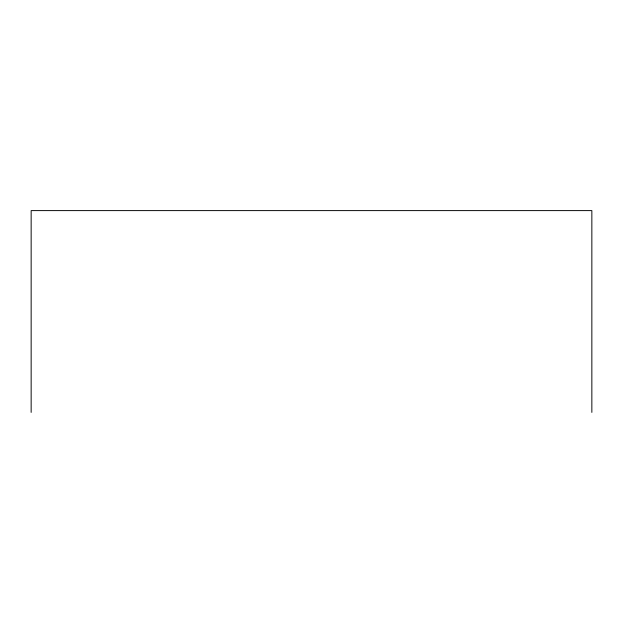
<?xml version="1.0" encoding="UTF-8"?>
<svg xmlns="http://www.w3.org/2000/svg" width="623" height="623" viewBox="0 0 623 623"><rect width="100%" height="100%" fill="white"/><g stroke="black" fill="none" stroke-linecap="round" stroke-linejoin="round"><path stroke-width="0.93" d="M591.85 412.395L591.85 210.605L31.15 210.605L31.15 412.395"/></g></svg>
